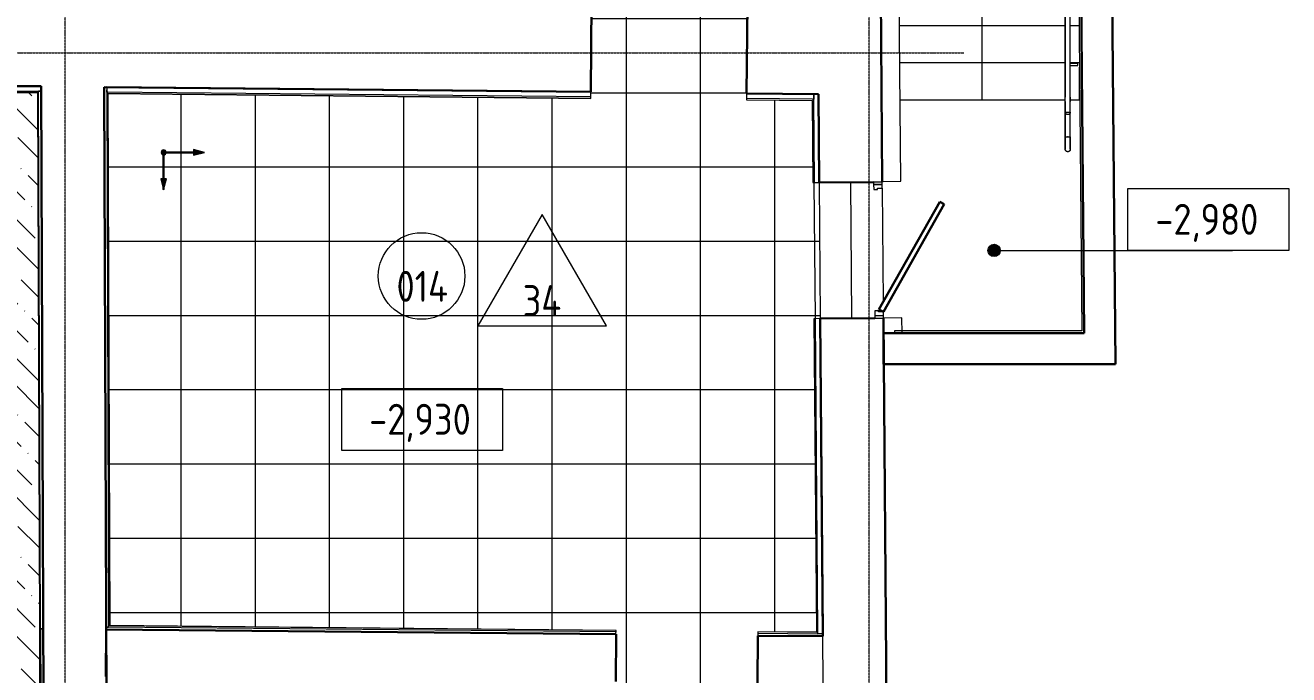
# Model space of a CAD drawing. Header units: millimetres. Extents: x -11773 to 96226, y -4908 to 46494.
# Drawn here: x 48526 to 58742, y 15218 to 20467 of the extents above; entities that cross this region are included whole.
import ezdxf

# ---------------------------------------------------------------- set-up
doc = ezdxf.new("R2010")
doc.units = ezdxf.units.MM
doc.linetypes.add('ADSK_Линия сетки', pattern=[25, 20, -2.5, 0, -2.5])
for name, color, linetype, lineweight in [('Аннотация', 7, 'Continuous', 9), ('Двери', 7, 'Continuous', 9), ('Лестницы', 7, 'Continuous', 9), ('Марки', 7, 'Continuous', 20), ('Марки помещений', 7, 'Continuous', 20), ('Ограждение', 7, 'Continuous', 9), ('Оси', 7, 'Continuous', 9), ('Отметки', 7, 'Continuous', 9), ('Перекрытие', 7, 'Continuous', 18), ('Перекрытие штриховка', 7, 'Continuous', 18), ('Стены внутренние', 7, 'Continuous', 18), ('Стены несущие', 7, 'Continuous', 30), ('Стены отделка', 7, 'Continuous', 30), ('Стены штриховка', 7, 'Continuous', 9), ('Стрелки вверх', 7, 'Continuous', 18), ('Узлы', 7, 'Continuous', 18)]:
    doc.layers.add(name, color=color, linetype=linetype, lineweight=lineweight)
doc.layers.add('Линии', color=7, linetype='Continuous', lineweight=9, true_color=0x00a600)
doc.styles.add('GOST Common_1', font='GOST_Common.ttf', dxfattribs={"width": 0.9, "height": 250})
doc.styles.add('GOST Common_2', font='GOST_Common.ttf', dxfattribs={"width": 0.9, "height": 250})

# ---------------------------------------------------------------- blocks, each defined once
blk = doc.blocks.new('AC_Дверь_Однопольная_Стальная - 1060х2080h ДН-7л-2588079-План полов подвала')
at = {"layer": 'Двери', "lineweight": 30}
for p, q in [((-366, 755), (-386, 720)), ((-386, 720), (480, 220)), ((500, 255), (-366, 755)), ((480, 220), (500, 255))]:
    blk.add_line(p, q, dxfattribs=at)
at = {"layer": 'Двери'}
for p, q in [((-530, 255), (-550, 255)), ((-550, 255), (-550, 185)), ((-500, 255), (-530, 255)), ((-530, 255), (-530, 185)), ((-530, 185), (-530, 255)), ((-500, 215), (-500, 255)), ((-490, 215), (-500, 215)), ((-490, 185), (-490, 215)), ((500, 215), (490, 215)), ((490, 215), (490, 185)), ((530, 255), (500, 255)), ((500, 255), (500, 215)), ((530, 185), (530, 255)), ((550, 255), (530, 255)), ((530, 255), (530, 185)), ((550, 185), (550, 255)), ((-550, 185), (-530, 185)), ((-530, 185), (-490, 185)), ((490, 185), (530, 185)), ((530, 185), (550, 185))]:
    blk.add_line(p, q, dxfattribs=at)
blk = doc.blocks.new('Тип верхнего поручня - Верхний поручень_Внутренний_-6634696-План полов подвала')
at = {"layer": 'Ограждение'}
for p, q in [((56935, 20747), (56935, 19886)), ((56975, 19886), (56975, 20747)), ((56953, 20707), (56957, 20707)), ((56935, 19852), (56935, 19765)), ((56975, 19765), (56975, 19852)), ((56935, 19765), (56935, 19565)), ((56975, 19565), (56975, 19765)), ((56953, 19565), (56958, 19565))]:
    blk.add_line(p, q, dxfattribs=at)
at = {"layer": 'Ограждение', "flags": 128}
for points in [[(56935, 19852), (56935, 19855), (56935, 19857), (56935, 19860), (56935, 19863), (56935, 19866), (56935, 19868), (56935, 19871), (56935, 19874), (56935, 19876), (56935, 19879), (56935, 19882), (56935, 19884), (56935, 19886)], [(56975, 19886), (56975, 19884), (56975, 19881), (56975, 19879), (56975, 19876), (56975, 19874), (56975, 19871), (56975, 19868), (56975, 19866), (56975, 19863), (56975, 19860), (56975, 19857), (56975, 19854), (56975, 19852)]]:
    blk.add_lwpolyline(points, dxfattribs=at)
blk = doc.blocks.new('Тип верхнего поручня - D40 шаг 200-16091-План полов подвала')
at = {"layer": 'Ограждение'}
for p, q in [((0, 2), (0, 0)), ((0, 0), (0, -2))]:
    blk.add_line(p, q, dxfattribs=at)
at = {"layer": 'Ограждение', "flags": 128}
for points in [[(0, 20), (4, 20), (8, 20), (12, 20), (16, 20), (20, 20), (24, 20), (28, 20), (31, 20), (35, 20), (39, 20), (43, 20), (46, 20), (50, 20), (53, 20), (56, 20), (60, 20), (63, 20), (66, 20), (69, 20), (72, 20), (74, 20), (77, 20), (80, 20), (82, 20), (84, 20), (86, 20), (88, 20), (90, 20), (92, 20), (93, 20), (95, 20), (96, 20), (97, 20), (98, 20), (99, 20), (99, 20), (100, 20), (100, 20), (100, 20), (100, 20)], [(100, 20), (100, 20), (100, 20), (99, 20), (99, 20), (98, 20), (97, 20), (96, 20), (95, 20), (94, 20), (92, 20), (90, 20), (89, 20), (87, 20), (85, 20), (83, 20), (80, 20), (78, 20), (75, 20), (72, 20), (70, 20), (67, 20), (64, 20), (61, 20), (57, 20), (54, 20), (51, 20), (47, 20), (44, 20), (40, 20), (36, 20), (32, 20), (29, 20), (25, 20), (21, 20), (17, 20), (13, 20), (9, 20), (5, 20), (1, 20), (0, 20)], [(100, 20), (101, 20), (102, 20), (102, 20), (103, 20), (104, 20), (105, 19), (106, 19), (106, 19), (107, 19), (108, 18), (109, 18), (109, 18), (110, 17), (111, 17), (111, 17), (112, 16), (113, 16), (113, 15), (114, 14), (114, 14), (115, 13), (115, 13), (116, 12), (116, 11), (117, 11), (117, 10), (118, 9), (118, 9), (118, 8), (119, 7), (119, 6), (119, 6), (119, 5), (120, 4), (120, 3), (120, 3), (120, 2), (120, 1), (120, 0), (120, 0)], [(120, 0), (120, -1), (120, -2), (120, -2), (120, -3), (120, -4), (119, -5), (119, -6), (119, -6), (119, -7), (118, -8), (118, -9), (118, -9), (117, -10), (117, -11), (117, -11), (116, -12), (116, -13), (115, -13), (114, -14), (114, -14), (113, -15), (113, -15), (112, -16), (111, -16), (111, -17), (110, -17), (109, -18), (109, -18), (108, -18), (107, -19), (106, -19), (106, -19), (105, -19), (104, -20), (103, -20), (103, -20), (102, -20), (101, -20), (100, -20), (100, -20)], [(0, -20), (4, -20), (8, -20), (12, -20), (16, -20), (20, -20), (24, -20), (28, -20), (31, -20), (35, -20), (39, -20), (43, -20), (46, -20), (50, -20), (53, -20), (56, -20), (60, -20), (63, -20), (66, -20), (69, -20), (72, -20), (74, -20), (77, -20), (80, -20), (82, -20), (84, -20), (86, -20), (88, -20), (90, -20), (92, -20), (93, -20), (95, -20), (96, -20), (97, -20), (98, -20), (99, -20), (99, -20), (100, -20), (100, -20), (100, -20), (100, -20)], [(100, -20), (100, -20), (100, -20), (99, -20), (99, -20), (98, -20), (97, -20), (96, -20), (95, -20), (94, -20), (92, -20), (90, -20), (89, -20), (87, -20), (85, -20), (83, -20), (80, -20), (78, -20), (75, -20), (72, -20), (70, -20), (67, -20), (64, -20), (61, -20), (57, -20), (54, -20), (51, -20), (47, -20), (44, -20), (40, -20), (36, -20), (32, -20), (29, -20), (25, -20), (21, -20), (17, -20), (13, -20), (9, -20), (5, -20), (1, -20), (0, -20)]]:
    blk.add_lwpolyline(points, dxfattribs=at)
blk = doc.blocks.new('Тип верхнего поручня - Верхний поручень_Внутренний_-V13-План полов подвала')
at = {"layer": 'Ограждение'}
for p, q in [((56975, 22297), (56935, 22279)), ((56935, 19877), (56935, 22279)), ((56975, 19877), (56975, 22297)), ((56935, 19852), (56935, 19877)), ((56935, 19565), (56935, 19852)), ((56975, 19852), (56975, 19877)), ((56975, 19565), (56975, 19852)), ((56935, 19565), (56955, 19565)), ((56955, 19565), (56975, 19565))]:
    blk.add_line(p, q, dxfattribs=at)
blk = doc.blocks.new('Тип перил - Перила_Внутренний_-6646849-План полов подвала')
at = {"layer": 'Ограждение'}
for p, q in [((56935, 20747), (56935, 19886)), ((56975, 19886), (56975, 20747)), ((56953, 20707), (56957, 20707)), ((56935, 19852), (56935, 19765)), ((56975, 19765), (56975, 19852)), ((56953, 19765), (56958, 19765))]:
    blk.add_line(p, q, dxfattribs=at)
at = {"layer": 'Ограждение', "flags": 128}
for points in [[(56935, 19852), (56935, 19855), (56935, 19857), (56935, 19860), (56935, 19863), (56935, 19866), (56935, 19868), (56935, 19871), (56935, 19874), (56935, 19876), (56935, 19879), (56935, 19882), (56935, 19884), (56935, 19886)], [(56975, 19886), (56975, 19884), (56975, 19881), (56975, 19879), (56975, 19876), (56975, 19874), (56975, 19871), (56975, 19868), (56975, 19866), (56975, 19863), (56975, 19860), (56975, 19857), (56975, 19854), (56975, 19852)]]:
    blk.add_lwpolyline(points, dxfattribs=at)
blk = doc.blocks.new('Тип перил - D40-V14-План полов подвала')
at = {"layer": 'Ограждение', "flags": 128}
for points in [[(0, 20), (1, 20), (2, 20), (2, 20), (3, 20), (4, 20), (5, 19), (6, 19), (6, 19), (7, 19), (8, 18), (9, 18), (9, 18), (10, 17), (11, 17), (11, 17), (12, 16), (13, 16), (13, 15), (14, 14), (14, 14), (15, 13), (15, 13), (16, 12), (16, 11), (17, 11), (17, 10), (18, 9), (18, 9), (18, 8), (19, 7), (19, 6), (19, 6), (19, 5), (20, 4), (20, 3), (20, 3), (20, 2), (20, 1), (20, 0)], [(20, -1), (20, -2), (20, -2), (20, -3), (20, -4), (19, -5), (19, -6), (19, -6), (19, -7), (18, -8), (18, -9), (18, -9), (17, -10), (17, -11), (17, -11), (16, -12), (16, -13), (15, -13), (14, -14), (14, -14), (13, -15), (13, -15), (12, -16), (11, -16), (11, -17), (10, -17), (9, -18), (9, -18), (8, -18), (7, -19), (6, -19), (6, -19), (5, -19), (4, -20), (3, -20), (3, -20), (2, -20), (1, -20), (0, -20), (0, -20)]]:
    blk.add_lwpolyline(points, dxfattribs=at)
blk = doc.blocks.new('Тип перил - Перила_Внутренний_-V15-План полов подвала')
at = {"layer": 'Ограждение'}
for p, q in [((56975, 22297), (56935, 22279)), ((56935, 19877), (56935, 22279)), ((56975, 19877), (56975, 22297)), ((56935, 19852), (56935, 19877)), ((56935, 19765), (56935, 19852)), ((56975, 19852), (56975, 19877)), ((56975, 19765), (56975, 19852)), ((56935, 19765), (56955, 19765)), ((56955, 19765), (56975, 19765))]:
    blk.add_line(p, q, dxfattribs=at)
blk = doc.blocks.new('ADSK_Ограждение_Опоры_Г_образная - D15 высота60 консоль80-V16-План полов подвала')
at = {"layer": 'Ограждение'}
for p, q in [((-8, 80), (-8, 20)), ((0, 80), (-8, 80)), ((7, 80), (0, 80)), ((7, 20), (7, 80))]:
    blk.add_line(p, q, dxfattribs=at)
blk = doc.blocks.new('ADSK_Марка_Помещение_ОдноЗначение - Номер-159740-План полов подвала')
at = {"layer": 'Марки помещений'}
blk.add_circle((0, 0), 3.5, dxfattribs=at)
blk = doc.blocks.new('Высотные отметки - Рамка-12095-План полов подвала')
at = {"layer": 'Аннотация', "lineweight": 20}
for p, q in [((-6.5, 0), (-6.5, 5)), ((-6.5, 5), (6.5, 5)), ((6.5, 5), (6.5, 0)), ((6.5, 0), (-6.5, 0))]:
    blk.add_line(p, q, dxfattribs=at)
blk = doc.blocks.new('ADSK_Марка_ПерекрытиеПол - Экземпляр_Отделка пола-158379-План полов подвала')
at = {"layer": 'Марки', "color": 1, "true_color": 0xff0000}
for p, q in [((0, 9), (-5.2, 0)), ((5.2, 0), (0, 9)), ((-5.2, 0), (5.2, 0))]:
    blk.add_line(p, q, dxfattribs=at)

msp = doc.modelspace()

# ---------------------------------------------------------------- hatches: boundary and pattern name
at = {"layer": 'Отметки'}
h = msp.add_hatch(color=256, dxfattribs=at)
edge = h.paths.add_edge_path()
edge.add_arc((56359.168, 18646.917), 50, 0, 360)
at = {"layer": 'Перекрытие штриховка', "lineweight": 9, "true_color": 0x787878}
h = msp.add_hatch(dxfattribs=at)
h.set_pattern_fill('FP_24', color=8, style=0, pattern_type=2)
h.set_pattern_definition([(270, (36586.1, 21721.53), (600, 4e-14), []), (0, (36586.1, 21721.53), (0, 600), [])])
h.paths.add_polyline_path([(54888.096, 19858.048), (54889.998, 19860.029), (54888.079, 19860.029)])
h.paths.add_polyline_path([(53304.392, 15544.416), (53304.479, 15553.613), (53304.581, 15564.415), (54449.686, 15553.621), (54450.572, 15565.613), (54923.028, 15561.16), (54902.425, 18095.49), (54954.423, 18095.913), (54945.48, 19195.876), (54893.481, 19195.551), (54888.079, 19858.048), (54357.658, 19863.401), (54365.448, 20635.362), (54358.72, 20635.43), (54358.183, 20649.592), (53104.666, 20649.592), (53097.722, 19876.115), (49196.423, 19915.482), (49212.087, 15614.992), (53302.555, 15576.435), (53302.442, 15544.436)])
h.paths.add_polyline_path([(54975.131, 15548.668), (54975.103, 15552.159), (54935.104, 15551.834), (54935.127, 15549.045), (54975.103, 15548.669)])
h.paths.add_polyline_path([(54925.044, 15559.141), (54925.028, 15561.141), (54923.141, 15561.047), (54925.036, 15559.149)])
h.paths.add_polyline_path([(49181.357, 15583.28), (49181.278, 15603.278), (49180.129, 15603.274), (49180.202, 15583.291)])
h.paths.add_polyline_path([(49200.129, 15603.104), (49199.314, 15603.344), (49200.093, 15603.105)])
h.paths.add_polyline_path([(49210.094, 15613.011), (49212.087, 15614.992), (49210.087, 15614.992), (49210.094, 15613.105)])
h.paths.add_polyline_path([(54903.931, 19908.517), (54933.825, 19909.59), (54903.934, 19908.807)])
h.paths.add_polyline_path([(49196.423, 19915.482), (49196.38, 19917.483), (49194.436, 19917.482), (49196.416, 19915.49)])
h = msp.add_hatch(dxfattribs=at)
h.set_pattern_fill('FP_34', color=8, style=0, pattern_type=2)
h.set_pattern_definition([(135, (0, 0), (-308.69666, 84.19025), [396.875, -79.375, 3.353, -76.022])])
h.paths.add_polyline_path([(48680.385, 12786.439), (48680.385, 12786.512), (48676.146, 12786.439)])
h.paths.add_polyline_path([(48675.963, 14000.492), (48187.907, 14838.765), (48222.475, 14858.891), (48710.531, 14020.618), (48676.073, 14000.556)])
h.paths.add_polyline_path([(48427.374, 19854.728), (48427.788, 19857.802), (48429.688, 19855.839), (48428.566, 19855.301)])
h.paths.add_polyline_path([(46287.52, 19881.464), (46287.107, 19878.39), (46285.206, 19880.353), (46286.328, 19880.891)])
h.paths.add_polyline_path([(46126.854, 12796.439), (48650.349, 12796.439), (48646.146, 13950.383), (48676.146, 13950.493), (48676.073, 14000.493), (48715.963, 14000.638), (48715.963, 14010.638), (48745.927, 14010.747), (48746.072, 13973.681), (49152.358, 13992.227), (49152.358, 14990.486), (48742.358, 14990.486), (48742.321, 14960.74), (48712.466, 14960.741), (48712.43, 14970.632), (48672.43, 14970.632), (48672.248, 15020.486), (48642.248, 15020.413), (48624.206, 19924.096), (48222.897, 19924.096), (48222.897, 19878.096), (48416.047, 19877.404), (48416.731, 19876.328), (48421.996, 19873.362), (48428.472, 19864.841), (48430.891, 19860.888), (48428.129, 19860.888), (48427.374, 19858.096), (48426.143, 19857.833), (48427.374, 19854.728), (48429.486, 19852.92), (48427.902, 19847.545), (48426.023, 19847.545), (48423.699, 19843.779), (48420.447, 19840.574), (48416.78, 19839.56), (48416.33, 19838.746), (48411.897, 19838.096), (48131.897, 19838.777), (48131.897, 19858.096), (48111.897, 19858.945), (48111.897, 19974.096), (46602.998, 19974.096), (46602.316, 19878.096), (46582.998, 19878.096), (46582.998, 19858.096), (46298.747, 19858.945), (46298.163, 19859.864), (46292.899, 19862.83), (46286.423, 19871.351), (46284.004, 19875.304), (46286.765, 19875.304), (46287.52, 19878.096), (46288.751, 19878.359), (46287.52, 19881.464), (46285.408, 19883.272), (46286.993, 19888.647), (46288.871, 19888.647), (46291.196, 19892.413), (46294.448, 19895.618), (46298.115, 19896.631), (46298.565, 19897.446), (46302.998, 19898.096), (46486.434, 19898.096), (46486.434, 19944.096), (46146.854, 19944.096), (46146.854, 15348.299), (46176.854, 15348.299), (46176.854, 14338.299), (46126.854, 14338.299), (46126.854, 13438.466)])
h.paths.add_polyline_path([(48542.485, 12996.439), (48542.485, 13246.439), (48642.485, 13246.439), (48642.485, 12996.439), (48568.522, 12996.439)])
h.paths.add_polyline_path([(48428.761, 19858.096), (48429.384, 19860.888), (48430.115, 19858.945), (48429.688, 19858.678)])
h.paths.add_polyline_path([(46286.517, 19874.352), (46284.004, 19876.761), (46286.134, 19878.096), (46286.423, 19875.269)])
h.paths.add_polyline_path([(48207.174, 19878.096), (48208.179, 19938.096), (48217.897, 19938.096), (48217.897, 19974.096), (48151.897, 19974.096), (48151.897, 19878.096), (48203.897, 19878.096)])
h.paths.add_polyline_path([(46501.434, 19898.096), (46562.998, 19898.096), (46562.998, 19974.096), (46506.877, 19974.096), (46506.877, 19944.096), (46501.434, 19944.096)])
h = msp.add_hatch(dxfattribs=at)
h.set_pattern_fill('FP_25', color=8, style=0, pattern_type=2)
h.set_pattern_definition([(270, (35986.1, 13321.53), (600, 4e-14), []), (0, (35986.1, 13321.53), (0, 600), [])])
h.paths.add_polyline_path([(54946.246, 15116.924), (54948.149, 15118.905), (54946.231, 15118.859)])
h.paths.add_polyline_path([(53327.13, 14044.457), (53325.13, 14044.457), (53325.162, 14042.494)])
h.paths.add_polyline_path([(53776.317, 8891.429), (54996.857, 8891.429), (54946.246, 15116.924), (54446.304, 15121.652), (54449.497, 15553.623), (53304.581, 15564.415), (53300.662, 15148.699), (53315.13, 15148.699), (53315.13, 15144.349), (53327.244, 15144.235), (53327.13, 15134.235), (53325.13, 15134.235), (53325.13, 15132.254), (53327.13, 15132.235), (53327.13, 14044.457), (53774.317, 14043.058), (53774.317, 14041.058), (53776.317, 14041.051), (53776.317, 9383.426)])
h.paths.add_polyline_path([(53774.317, 8889.429), (53776.317, 8891.429), (53774.317, 8891.429)])
h.paths.add_polyline_path([(54998.874, 8889.429), (54998.858, 8891.429), (54996.857, 8891.429), (54998.858, 8889.445)])
h.paths.add_polyline_path([(53764.303, 14011.137), (53764.317, 14011.137), (53764.25, 14011.137)])
h.paths.add_polyline_path([(54958.002, 15147.038), (54978.001, 15147.201), (54977.796, 15148.625), (54957.989, 15148.62)])
at = {"layer": 'Узлы', "true_color": 0xff0000}
for points in [[(49644.608, 19419.574), (49649.785, 19420.255), (49654.608, 19422.253), (49658.751, 19425.432), (49661.929, 19429.574), (49663.927, 19434.397), (49664.608, 19439.574), (49663.927, 19444.75), (49661.929, 19449.574), (49658.751, 19453.716), (49654.608, 19456.894), (49649.785, 19458.892), (49644.608, 19459.574), (49639.432, 19458.892), (49634.608, 19456.894), (49630.466, 19453.716), (49627.288, 19449.574), (49625.29, 19444.75), (49624.608, 19439.574), (49625.29, 19434.397), (49627.288, 19429.574), (49630.466, 19425.432), (49634.608, 19422.253), (49639.432, 19420.255)], [(49886.653, 19416.351), (49974.823, 19438.334), (49886.653, 19461.96), (49886.653, 19422.253)], [(49644.608, 19136.752), (49668.234, 19224.923), (49622.625, 19224.923), (49639.432, 19157.514)]]:
    msp.add_hatch(color=1, dxfattribs=at).paths.add_polyline_path(points)

# ---------------------------------------------------------------- linework, layer by layer
at = {"layer": 'Лестницы'}
for p, q in [((55595.186, 20465), (56935.397, 20465)), ((55595.186, 20465), (56935.397, 20465)), ((56975.397, 20465), (57046.511, 20465)), ((56975.397, 20465), (57046.511, 20465)), ((55597.625, 20165), (56935.397, 20165)), ((55597.625, 20165), (56935.397, 20165)), ((56975.397, 20165), (57049.23, 20165)), ((56975.397, 20165), (57049.23, 20165)), ((57049.565, 19865), (57049.565, 20127.978)), ((55600.064, 19865), (56935.575, 19865)), ((55600.064, 19865), (56935.575, 19865)), ((56975.397, 19865), (57049.565, 19865)), ((56975.397, 19865), (57049.565, 19865))]:
    msp.add_line(p, q, dxfattribs=at)
at = {"layer": 'Линии', "color": 1, "lineweight": 30, "true_color": 0xff0000}
for q in [(49644.608, 19139.574), (49944.608, 19439.574)]:
    msp.add_line((49644.608, 19439.574), q, dxfattribs=at)
at = {"layer": 'Линии', "color": 1, "lineweight": 18, "true_color": 0xff0000}
for p, q in [((49886.653, 19461.96), (49886.653, 19416.351)), ((49974.823, 19438.334), (49886.653, 19461.96)), ((49886.653, 19416.351), (49974.823, 19438.334)), ((49668.234, 19224.923), (49622.625, 19224.923)), ((49622.625, 19224.923), (49644.608, 19136.752)), ((49644.608, 19136.752), (49668.234, 19224.923))]:
    msp.add_line(p, q, dxfattribs=at)
for start, end in [(0, 180), (180, 360)]:
    msp.add_arc((49644.608, 19439.574), 20, start, end, dxfattribs=at)
at = {"layer": 'Оси', "linetype": 'ADSK_Линия сетки'}
for p, q in [((48849.565, 4292.971), (48849.565, 44222.998)), ((55349.565, 4292.971), (55349.565, 44222.998)), ((-10973.221, 20245), (56115, 20245))]:
    msp.add_line(p, q, dxfattribs=at)
at = {"layer": 'Отметки', "lineweight": 20}
for p, q in [((56359.168, 18646.917), (58287.176, 18646.917)), ((58287.176, 18646.917), (58091.872, 18646.917))]:
    msp.add_line(p, q, dxfattribs=at)
at = {"layer": 'Отметки'}
msp.add_circle((56359.168, 18646.917), 50, dxfattribs=at)
at = {"layer": 'Перекрытие'}
for p, q in [((49184.289, 19967.435), (49164.231, 19967.636)), ((57051.948, 19865), (57049.565, 19865)), ((54945.48, 19195.876), (54954.423, 18095.913)), ((55209.414, 18097.986), (55200.472, 19197.949)), ((49180.202, 15583.291), (49181.357, 15583.28))]:
    msp.add_line(p, q, dxfattribs=at)
at = {"layer": 'Стены внутренние'}
for p, q in [((54914.424, 18095.588), (54905.482, 19195.551)), ((55455.87, 19150.024), (55463.349, 18230.054))]:
    msp.add_line(p, q, dxfattribs=at)
at = {"layer": 'Стены несущие'}
for p, q in [((57032.482, 24220.301), (57089.052, 17977.6)), ((57341.328, 17727.6), (57282.472, 24222.567)), ((55455.464, 19200.022), (55441.597, 20905.699)), ((53098.247, 19928.112), (53105.512, 20648.076)), ((54365.448, 20635.362), (54358.183, 19915.398)), ((48227.897, 19974.096), (48654.206, 19974.096)), ((48654.206, 19974.096), (48672.248, 15020.486)), ((49164.232, 19967.81), (53098.247, 19928.112)), ((49182.245, 15022.343), (49164.232, 19967.81)), ((53098.247, 19928.112), (49184.236, 19967.608)), ((54358.183, 19915.398), (54939.679, 19909.531)), ((54945.48, 19195.876), (54939.679, 19909.531)), ((54945.48, 19195.876), (55385.466, 19199.453)), ((55394.408, 18099.49), (54954.423, 18095.913)), ((54954.423, 18095.913), (54975.294, 15528.666)), ((54975.103, 15552.159), (54954.423, 18095.913)), ((55505.154, 13087.825), (55464.406, 18100.059)), ((55465.401, 17977.6), (55465.401, 17727.6)), ((57089.052, 17977.6), (55465.403, 17977.6)), ((55465.401, 17727.6), (57341.328, 17727.6)), ((49181.357, 15583.28), (49177.775, 15203.297)), ((53304.392, 15544.416), (49181.357, 15583.28)), ((53300.811, 15164.433), (53304.392, 15544.416)), ((54450.384, 15533.614), (54446.802, 15153.631)), ((54975.294, 15528.666), (54450.384, 15533.614))]:
    msp.add_line(p, q, dxfattribs=at)
at = {"layer": 'Стены отделка', "lineweight": 9}
for p, q in [((55605.419, 19206.242), (55580.567, 22263.358)), ((57030.202, 22264.825), (57068.87, 17997.6)), ((55441.597, 20905.905), (55455.424, 19205.022)), ((48217.897, 19934.096), (48654.206, 19934.096)), ((48222.897, 19924.096), (48624.243, 19924.096)), ((48624.243, 19924.096), (48640.174, 15589.915)), ((48654.206, 19934.096), (48634.206, 19934.022)), ((48650.174, 15589.951), (48634.206, 19934.096)), ((48654.206, 19934.096), (48654.206, 19974.096)), ((48670.174, 15590.024), (48654.206, 19934.096)), ((49184.234, 19967.39), (49164.234, 19967.317)), ((49184.236, 19967.608), (49183.833, 19927.61)), ((49183.833, 19927.61), (49194.379, 19927.503)), ((49184.234, 19967.39), (49200.13, 15603.104)), ((53097.722, 19876.115), (53098.247, 19928.112)), ((49212.087, 15614.992), (49196.423, 19915.482)), ((49196.423, 19915.482), (53097.722, 19876.115)), ((54358.183, 19915.398), (54357.658, 19863.401)), ((54357.658, 19863.401), (54888.096, 19858.048)), ((54903.945, 19909.891), (54358.183, 19915.398)), ((54888.096, 19858.048), (54893.482, 19195.454)), ((54889.998, 19870.03), (54903.542, 19869.893)), ((54939.685, 19908.807), (54899.686, 19908.482)), ((54899.686, 19908.482), (54899.999, 19869.929)), ((54903.542, 19869.893), (54903.945, 19909.891)), ((55455.424, 19205.022), (55605.419, 19206.242)), ((54893.482, 19195.454), (54945.48, 19195.876)), ((54954.423, 18095.913), (54902.425, 18095.49)), ((54902.425, 18095.49), (54923.028, 15561.16)), ((55614.402, 18101.278), (55464.407, 18100.059)), ((55464.407, 18100.059), (55465.403, 17977.6)), ((55615.408, 17977.6), (55614.402, 18101.278)), ((57068.87, 17997.6), (55555.464, 17997.6)), ((55555.464, 17997.6), (55555.464, 17977.6)), ((48640.174, 15589.915), (48642.249, 15020.376)), ((48650.174, 15589.951), (48670.174, 15590.024)), ((48670.174, 15590.024), (48650.174, 15589.951)), ((49180.129, 15603.274), (49200.129, 15603.347)), ((49181.545, 15603.279), (49181.357, 15583.28)), ((49181.357, 15583.28), (53302.254, 15544.436)), ((49200.13, 15603.104), (49181.545, 15603.279)), ((53302.555, 15576.435), (49212.087, 15614.992)), ((53302.254, 15544.436), (53302.555, 15576.435)), ((54449.686, 15553.621), (54449.497, 15533.622)), ((54449.497, 15533.622), (54450.384, 15533.614)), ((54449.799, 15565.621), (54449.686, 15553.621)), ((54923.028, 15561.16), (54449.799, 15565.621)), ((54935.127, 15549.045), (54935.029, 15561.047)), ((54935.104, 15551.834), (54975.103, 15552.159)), ((54975.482, 15548.665), (54935.127, 15549.045)), ((54975.294, 15528.666), (54975.482, 15548.665))]:
    msp.add_line(p, q, dxfattribs=at)
at = {"layer": 'Стены штриховка'}
for p, q in [((53097.843, 19888.114), (49194.379, 19927.503)), ((49210.094, 15613.011), (49194.416, 19917.503)), ((49194.416, 19917.503), (53097.742, 19878.115)), ((54357.678, 19865.401), (54890.08, 19860.029)), ((54889.998, 19870.03), (54357.779, 19875.4)), ((54890.08, 19860.029), (54895.482, 19195.47)), ((54899.999, 19869.929), (54905.482, 19195.551)), ((54904.424, 18095.506), (54925.044, 15559.141)), ((54935.029, 15561.047), (54914.424, 18095.588)), ((48650.174, 15589.951), (48652.249, 15020.413)), ((53302.442, 15564.435), (49200.13, 15603.104)), ((53302.537, 15574.435), (49210.094, 15613.011)), ((54449.686, 15553.621), (54935.127, 15549.045)), ((54925.044, 15559.141), (54449.78, 15563.621)), ((54978.383, 15148.62), (54975.294, 15528.666))]:
    msp.add_line(p, q, dxfattribs=at)
at = {"layer": 'Стрелки вверх'}
for p, q in [((56262.881, 20465), (56262.881, 20765)), ((56262.881, 20165), (56262.881, 20465)), ((56262.881, 19865), (56262.881, 20165))]:
    msp.add_line(p, q, dxfattribs=at)

# ---------------------------------------------------------------- block references
at = {"layer": 'Аннотация', "lineweight": 20, "xscale": 99.99999999999993, "yscale": 99.99999999999993, "zscale": 99.99999999999993}
msp.add_blockref('Высотные отметки - Рамка-12095-План полов подвала', (51735.096, 17030.85), dxfattribs=at)
at = {"layer": 'Двери', "color": 8, "true_color": 0x7f7f7f, "rotation": 270.465783681016}
msp.add_blockref('AC_Дверь_Однопольная_Стальная - 1060х2080h ДН-7л-2588079-План полов подвала', (55204.943, 18647.968), dxfattribs=at)
at = {"layer": 'Марки', "color": 1, "true_color": 0xff0000, "xscale": 99.99999999999993, "yscale": 99.99999999999993, "zscale": 99.99999999999993}
msp.add_blockref('ADSK_Марка_ПерекрытиеПол - Экземпляр_Отделка пола-158379-План полов подвала', (52704.837, 18037.138), dxfattribs=at)
at = {"layer": 'Марки помещений', "xscale": 99.99999999999993, "yscale": 99.99999999999993, "zscale": 99.99999999999993}
msp.add_blockref('ADSK_Марка_Помещение_ОдноЗначение - Номер-159740-План полов подвала', (51730.511, 18440.502), dxfattribs=at)
at = {"layer": 'Ограждение'}
for name in ['Тип верхнего поручня - Верхний поручень_Внутренний_-V13-План полов подвала', 'Тип перил - Перила_Внутренний_-V15-План полов подвала', 'Тип верхнего поручня - Верхний поручень_Внутренний_-6634696-План полов подвала', 'Тип перил - Перила_Внутренний_-6646849-План полов подвала']:
    msp.add_blockref(name, (0, 0), dxfattribs=at)
at = {"layer": 'Ограждение', "rotation": 270}
for name, p in [('ADSK_Ограждение_Опоры_Г_образная - D15 высота60 консоль80-V16-План полов подвала', (56955.397, 20148.712)), ('Тип перил - D40-V14-План полов подвала', (56955.397, 19765)), ('Тип верхнего поручня - D40 шаг 200-16091-План полов подвала', (56955.397, 19565))]:
    msp.add_blockref(name, p, dxfattribs=at)
at = {"layer": 'Отметки', "lineweight": 20, "xscale": 99.99999999999993, "yscale": 99.99999999999993, "zscale": 99.99999999999993}
msp.add_blockref('Высотные отметки - Рамка-12095-План полов подвала', (58091.872, 18646.917), dxfattribs=at)

# ---------------------------------------------------------------- texts
at = {"layer": 'Марки', "color": 1, "lineweight": 9, "true_color": 0xff0000, "insert": (52703.806, 18241.564), "char_height": 250, "width": 345.6, "attachment_point": 5, "line_spacing_factor": 1.022766, "style": 'GOST Common_2'}
msp.add_mtext('\\pxqc,t1.44,2.88,4.32,5.76,7.2,8.64,10.08,11.52,12.96,14.4,15.84,17.28,18.72,20.16,21.6,23.04,24.48,25.92,27.36,28.8,30.24,31.68,33.12,34.56,36,37.44,38.88,40.32,41.76,43.2,44.64,46.08;{34}', dxfattribs=at)
at = {"layer": 'Марки помещений', "lineweight": 9, "insert": (51735.904, 18356.92), "char_height": 250, "width": 458.1, "attachment_point": 5, "line_spacing_factor": 1.022766, "style": 'GOST Common_2'}
msp.add_mtext('\\pxqc,t1.8,3.6,5.4,7.2,9,10.8,12.6,14.4,16.2,18,19.8,21.6,23.4,25.2,27,28.8,30.6,32.4,34.2,36,37.8,39.6,41.4,43.2,45,46.8,48.6,50.4,52.2,54,55.8,57.6;{014}', dxfattribs=at)
at = {"layer": 'Отметки', "lineweight": 20, "char_height": 250, "width": 1028.82257, "attachment_point": 1, "line_spacing_factor": 1.022761, "style": 'GOST Common_1'}
for s, insert in [('-2,980', (57663.196, 19023.625)), ('-2,930', (51306.42, 17407.557))]:
    msp.add_mtext(s, dxfattribs=dict(at, insert=insert))

doc.saveas('drawing.dxf')
